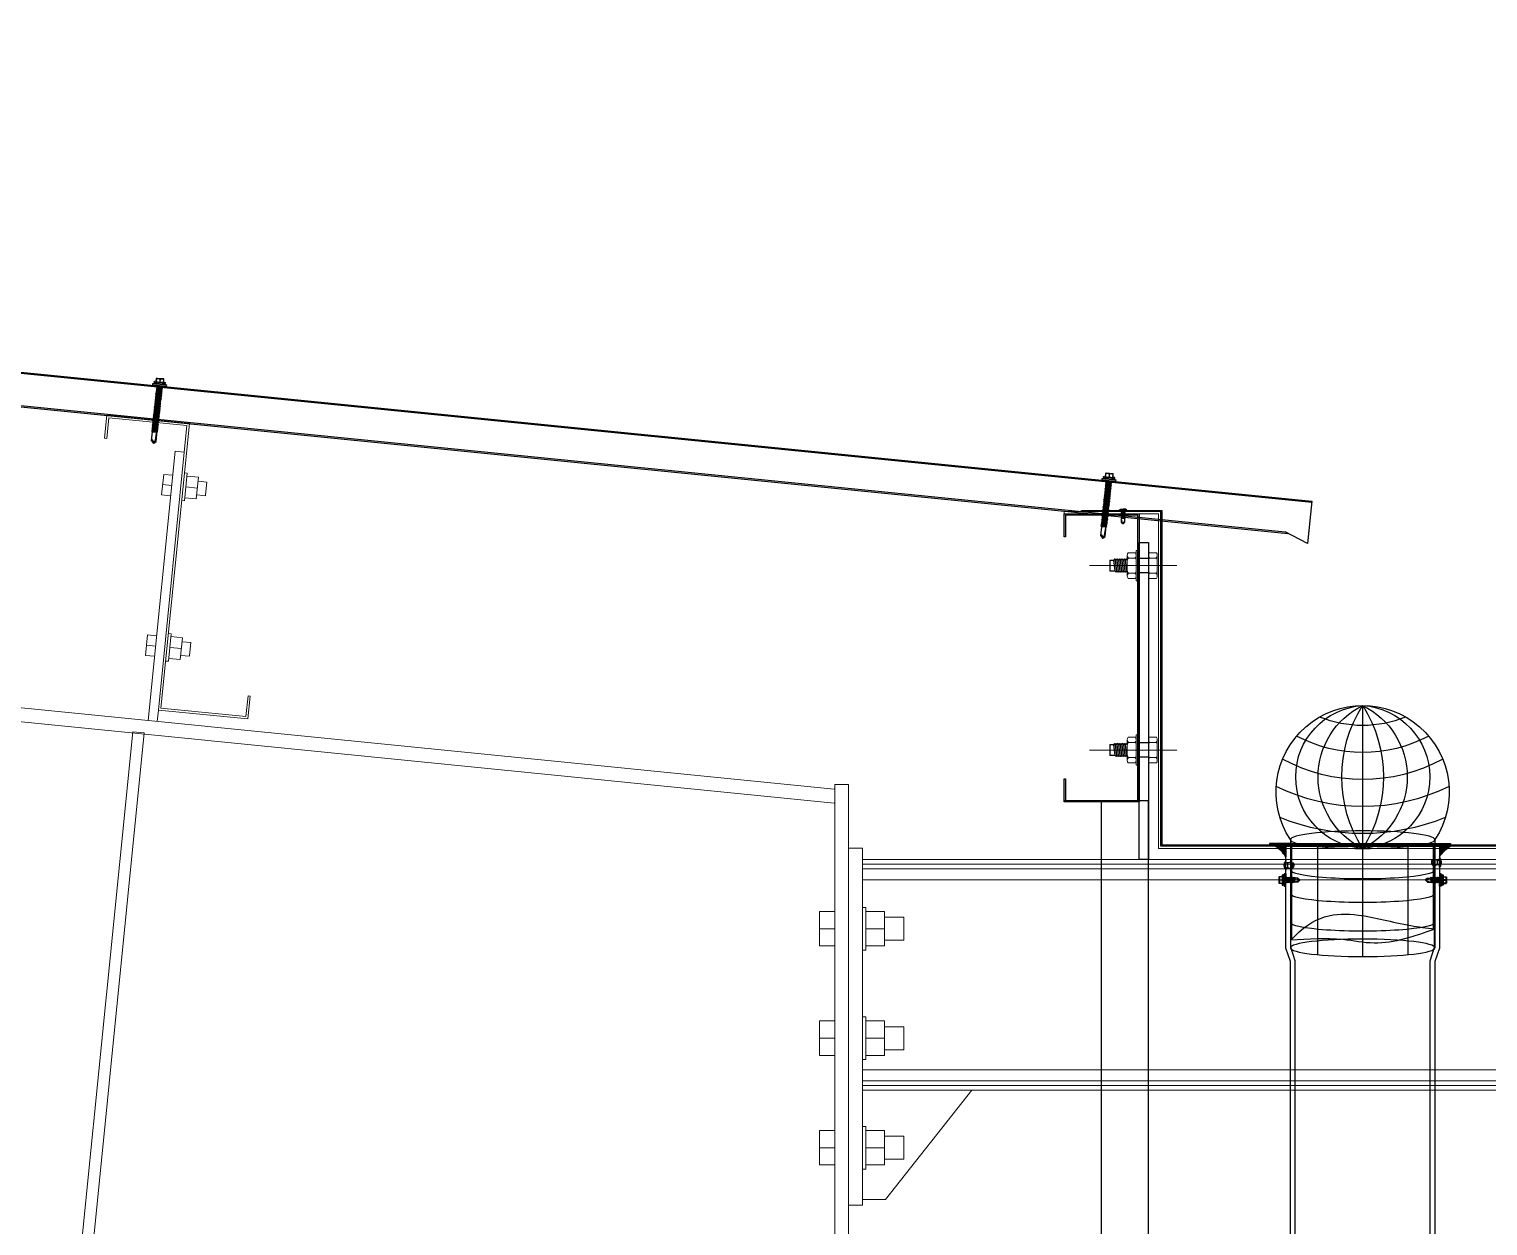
# Model space of a CAD drawing. Header units: inches. Extents: x 1359 to 46357, y -3807 to 191.
# Drawn here: x 23395.6 to 23412.47, y -808.14 to -794.29 of the extents above; entities that cross this region are included whole.
import ezdxf

# ---------------------------------------------------------------- set-up
doc = ezdxf.new("R2010")
doc.units = ezdxf.units.IN
doc.header["$MEASUREMENT"] = 0
doc.linetypes.add('CENTER2', pattern=[28.575, 19.05, -3.175, 3.175, -3.175])
doc.linetypes.add('DASHED2', pattern=[9.525, 6.35, -3.175])
for name, color, linetype in [('2', 2, 'Continuous'), ('2NET-VE', 8, 'Continuous'), ('7', 7, 'Continuous'), ('DOWNPOUT', 52, 'Continuous'), ('flashing', 6, 'Continuous'), ('GIANG', 1, 'Continuous'), ('ROOFING', 4, 'Continuous'), ('STRUCTURE', 1, 'Continuous')]:
    doc.layers.add(name, color=color, linetype=linetype)
for name, color, linetype, lineweight in [('8', 8, 'CENTER2', 13), ('Bolt', 1, 'Continuous', 0), ('Part', 1, 'Continuous', 0), ('S-STEEL-BEAM', 3, 'Continuous', 0)]:
    doc.layers.add(name, color=color, linetype=linetype, lineweight=lineweight)

# ---------------------------------------------------------------- blocks, each defined once
blk = doc.blocks.new('*A85')
at = {"layer": 'S-STEEL-BEAM', "color": 2, "linetype": 'Continuous', "lineweight": 0}
for p, q in [((422.936, 302.154), (423.003, 302.154)), ((423.003, 302.154), (423.003, 299.862)), ((422.936, 299.862), (422.936, 300.279)), ((423.003, 299.862), (422.936, 299.862))]:
    blk.add_line(p, q, dxfattribs=at)
blk = doc.blocks.new('*A86')
at = {"layer": 'S-STEEL-BEAM', "color": 2, "linetype": 'Continuous', "lineweight": 0}
for p, q in [((420.836, 297.362), (420.836, 299.945)), ((420.836, 299.945), (420.936, 299.945)), ((420.936, 297.362), (420.936, 299.945)), ((420.836, 297.362), (420.936, 297.362))]:
    blk.add_line(p, q, dxfattribs=at)
blk = doc.blocks.new('*A88')
at = {"layer": 'Bolt', "color": 7, "linetype": 'Continuous', "lineweight": 0}
for p, q in [((420.626, 299.487), (420.736, 299.487)), ((420.626, 299.487), (420.626, 299.237)), ((420.936, 299.516), (420.961, 299.516)), ((420.961, 299.516), (420.961, 299.207)), ((420.961, 299.487), (421.095, 299.487)), ((421.095, 299.487), (421.095, 299.237)), ((421.095, 299.445), (421.236, 299.445)), ((421.236, 299.445), (421.236, 299.278)), ((420.626, 299.362), (420.736, 299.362)), ((420.961, 299.362), (421.095, 299.362)), ((420.626, 299.237), (420.736, 299.237)), ((421.095, 299.237), (420.961, 299.237)), ((421.095, 299.278), (421.236, 299.278)), ((420.936, 299.207), (420.961, 299.207)), ((420.626, 298.695), (420.736, 298.695)), ((420.626, 298.695), (420.626, 298.445)), ((420.936, 298.724), (420.961, 298.724)), ((420.961, 298.724), (420.961, 298.416)), ((420.961, 298.695), (421.095, 298.695)), ((421.095, 298.695), (421.095, 298.445)), ((421.095, 298.653), (421.236, 298.653)), ((421.236, 298.653), (421.236, 298.487)), ((420.626, 298.57), (420.736, 298.57)), ((420.961, 298.57), (421.095, 298.57)), ((421.095, 298.487), (421.236, 298.487)), ((420.626, 298.445), (420.736, 298.445)), ((420.936, 298.416), (420.961, 298.416)), ((421.095, 298.445), (420.961, 298.445)), ((420.626, 297.903), (420.736, 297.903)), ((420.626, 297.903), (420.626, 297.653)), ((420.936, 297.932), (420.961, 297.932)), ((420.961, 297.932), (420.961, 297.624)), ((420.961, 297.903), (421.095, 297.903)), ((421.095, 297.903), (421.095, 297.653)), ((421.095, 297.862), (421.236, 297.862)), ((421.236, 297.862), (421.236, 297.695)), ((420.626, 297.778), (420.736, 297.778)), ((420.961, 297.778), (421.095, 297.778)), ((420.626, 297.653), (420.736, 297.653)), ((421.095, 297.653), (420.961, 297.653)), ((421.095, 297.695), (421.236, 297.695)), ((420.936, 297.624), (420.961, 297.624))]:
    blk.add_line(p, q, dxfattribs=at)
blk = doc.blocks.new('*A89')
at = {"layer": 'S-STEEL-BEAM', "color": 2, "linetype": 'Continuous', "lineweight": 0}
for p, q in [((421.728, 298.195), (421.103, 297.403)), ((421.103, 297.403), (420.936, 297.403))]:
    blk.add_line(p, q, dxfattribs=at)
blk = doc.blocks.new('*A138')
at = {"layer": 'S-STEEL-BEAM', "color": 2, "linetype": 'Continuous', "lineweight": 0}
for p, q in [((420.936, 299.862), (422.936, 299.862)), ((423.003, 299.862), (426.203, 299.862)), ((420.936, 299.828), (433.295, 299.828)), ((420.936, 299.795), (433.261, 299.795)), ((420.936, 299.716), (433.182, 299.716)), ((420.936, 298.341), (431.807, 298.341)), ((420.936, 298.262), (431.728, 298.262)), ((420.936, 298.228), (431.695, 298.228)), ((420.936, 298.195), (431.661, 298.195))]:
    blk.add_line(p, q, dxfattribs=at)
blk = doc.blocks.new('*A156')
at = {"layer": 'S-STEEL-BEAM', "color": 2, "linetype": 'Continuous', "lineweight": 0}
for p, q in [((415.461, 302.942), (415.478, 303.108)), ((415.492, 303.09), (415.477, 302.94)), ((415.478, 303.108), (416.075, 303.048)), ((416.057, 303.034), (415.492, 303.09)), ((415.852, 300.976), (416.057, 303.034)), ((416.075, 303.048), (415.869, 300.991)), ((415.477, 302.94), (415.461, 302.942)), ((416.484, 300.929), (416.499, 301.079)), ((416.498, 300.912), (416.515, 301.078)), ((416.499, 301.079), (416.515, 301.078)), ((415.852, 300.976), (416.498, 300.912)), ((415.869, 300.991), (416.484, 300.929))]:
    blk.add_line(p, q, dxfattribs=at)
blk = doc.blocks.new('*A178')
at = {"layer": 'Bolt', "color": 7, "linetype": 'Continuous', "lineweight": 0}
for p, q in [((415.874, 302.532), (415.889, 302.681)), ((415.881, 302.607), (415.947, 302.6)), ((415.889, 302.681), (415.955, 302.675)), ((416.039, 302.691), (416.06, 302.689)), ((416.06, 302.689), (416.04, 302.49)), ((416.141, 302.66), (416.058, 302.668)), ((416.125, 302.503), (416.141, 302.66)), ((416.138, 302.631), (416.201, 302.625)), ((416.192, 302.532), (416.201, 302.625)), ((415.94, 302.525), (415.874, 302.532)), ((416.019, 302.492), (416.04, 302.49)), ((416.042, 302.511), (416.125, 302.503)), ((416.05, 302.59), (416.133, 302.581)), ((416.128, 302.532), (416.191, 302.525)), ((416.191, 302.525), (416.192, 302.532)), ((415.758, 301.371), (415.773, 301.52)), ((415.765, 301.446), (415.831, 301.439)), ((415.773, 301.52), (415.838, 301.514)), ((415.923, 301.53), (415.944, 301.528)), ((415.944, 301.528), (415.924, 301.329)), ((416.025, 301.499), (415.942, 301.508)), ((416.009, 301.342), (416.025, 301.499)), ((416.022, 301.47), (416.085, 301.464)), ((416.075, 301.371), (416.085, 301.464)), ((415.824, 301.365), (415.758, 301.371)), ((415.903, 301.331), (415.924, 301.329)), ((415.926, 301.35), (416.009, 301.342)), ((415.934, 301.429), (416.017, 301.421)), ((416.012, 301.371), (416.075, 301.365)), ((416.075, 301.365), (416.075, 301.371))]:
    blk.add_line(p, q, dxfattribs=at)
blk = doc.blocks.new('*A179')
at = {"layer": 'S-STEEL-BEAM', "color": 2, "linetype": 'Continuous', "lineweight": 0}
for p, q in [((415.972, 302.849), (415.777, 300.9)), ((416.038, 302.842), (415.972, 302.849)), ((415.843, 300.894), (415.852, 300.976))]:
    blk.add_line(p, q, dxfattribs=at)
blk = doc.blocks.new('*A181')
at = {"layer": 'S-STEEL-BEAM', "color": 2, "linetype": 'Continuous', "lineweight": 0}
for p, q in [((415.663, 300.786), (415.02, 294.361)), ((415.745, 300.778), (415.103, 294.353)), ((415.663, 300.786), (415.745, 300.778)), ((415.02, 294.361), (415.103, 294.353))]:
    blk.add_line(p, q, dxfattribs=at)
blk = doc.blocks.new('*U8')
at = {"layer": '2NET-VE', "ltscale": 0.5}
for p, q in [((0, 8.3), (12.1, 8.3)), ((25.6, 7.4), (25.5, 7.4)), ((0, -8.3), (12.1, -8.3)), ((25.6, -7.4), (25.6, -7.4))]:
    blk.add_line(p, q, dxfattribs=at)
at = {"layer": '7', "linetype": 'Continuous'}
for p, q in [((24.6, 6.4), (25.8, 7.7)), ((25, -6.4), (26.5, 6.4)), ((25.8, 7.7), (26.5, 6.4)), ((26.5, 6.4), (27.7, 7.7)), ((26.9, -6.4), (28.4, 6.4)), ((27.7, 7.7), (28.4, 6.4)), ((28.4, 6.4), (29.7, 7.7)), ((28.9, -6.4), (30.4, 6.4)), ((29.7, 7.7), (30.4, 6.4)), ((30.4, 6.4), (31.6, 7.7)), ((30.8, -6.4), (32.3, 6.4)), ((31.6, 7.7), (32.3, 6.4)), ((32.3, 6.4), (33.5, 7.7)), ((32.7, -6.4), (34.2, 6.4)), ((32.7, -6.4), (34.2, 6.4)), ((33.5, 7.7), (34.2, 6.4)), ((34.2, 6.4), (35.5, 7.7)), ((34.7, -6.4), (36.2, 6.4)), ((35.5, 7.7), (36.2, 6.4)), ((36.2, 6.4), (37.4, 7.7)), ((36.6, -6.4), (38.1, 6.4)), ((36.6, -6.4), (38.1, 6.4)), ((36.6, -6.4), (38.1, 6.4)), ((37.4, 7.7), (38.1, 6.4)), ((38.1, 6.4), (39.3, 7.7)), ((38.5, -6.4), (40, 6.4)), ((39.3, 7.7), (40, 6.4)), ((44.5, 6.4), (40, 6.4)), ((44.5, 6.4), (44.5, -6.4)), ((24.8, -6.4), (24.3, -6.4)), ((25, -6.4), (24.6, -6.4)), ((25, -6.4), (25.7, -7.7)), ((25.7, -7.7), (26.9, -6.4)), ((26.9, -6.4), (27.7, -7.7)), ((27.7, -7.7), (28.9, -6.4)), ((28.9, -6.4), (29.6, -7.7)), ((29.6, -7.7), (30.8, -6.4)), ((30.8, -6.4), (31.5, -7.7)), ((31.5, -7.7), (32.7, -6.4)), ((32.7, -6.4), (33.5, -7.7)), ((33.5, -7.7), (34.7, -6.4)), ((34.7, -6.4), (35.4, -7.7)), ((35.4, -7.7), (36.6, -6.4)), ((36.6, -6.4), (37.3, -7.7)), ((37.3, -7.7), (38.5, -6.4)), ((38.5, -6.4), (44.5, -6.4))]:
    blk.add_line(p, q, dxfattribs=at)
at = {"layer": '8', "linetype": 'Continuous'}
for p, q in [((12.1, -17.6), (12.1, 17.6)), ((12.1, 17.6), (14.1, 17.6)), ((14.1, -17.6), (14.1, 17.6)), ((-10.2, 8.8), (-10.2, 11.9)), ((-10.2, -11.9), (-10.2, 11.9)), ((-0.9, 14.9), (-9.3, 14.9)), ((-1.4, 8.8), (-8.9, 8.8)), ((0, 8.8), (0, 11.9)), ((0, -11.9), (0, 11.9)), ((14.1, 8.8), (14.1, 11.9)), ((14.1, -11.9), (14.1, 11.9)), ((15, 14.9), (23.4, 14.9)), ((15.5, 8.8), (22.9, 8.8)), ((24.3, 8.8), (24.3, 11.9)), ((24.3, -11.9), (24.3, 11.9)), ((-10.2, -8.8), (-10.2, -11.9)), ((-9.3, -14.9), (-0.9, -14.9)), ((-1.4, -8.8), (-8.9, -8.8)), ((0, -8.8), (0, -11.9)), ((14.1, -8.8), (14.1, -11.9)), ((23.4, -14.9), (15, -14.9)), ((15.5, -8.8), (22.9, -8.8)), ((24.3, -8.8), (24.3, -11.9)), ((12.1, -17.6), (14.1, -17.6))]:
    blk.add_line(p, q, dxfattribs=at)
at = {"layer": '8', "ltscale": 10}
blk.add_line((-32.8, 0), (68.2, 0), dxfattribs=at)
at = {"layer": '8', "linetype": 'Continuous'}
for centre, radius, start, end in [((-4.7, 11.9), 5.58, 146.602, 180), ((-6.1, 11.9), 4.1, 180, 228.5476), ((-6.1, 5.7), 4.1, 131.4524, 180), ((-4.1, 11.9), 4.1, 311.4524, 0), ((-4.1, 5.7), 4.1, 0, 48.5476), ((-5.6, 11.9), 5.58, 0, 33.398), ((19.7, 11.9), 5.58, 146.602, 180), ((18.2, 11.9), 4.1, 180, 228.5476), ((18.2, 5.7), 4.1, 131.4524, 180), ((20.2, 11.9), 4.1, 311.4524, 0), ((20.2, 5.7), 4.1, 0, 48.5476), ((18.8, 11.9), 5.58, 0, 33.398), ((-6.1, -5.7), 4.1, 180, 228.5476), ((-6.1, -11.9), 4.1, 131.4524, 180), ((-4.7, -11.9), 5.58, 180, 213.398), ((-4.1, -5.7), 4.1, 311.4524, 0), ((-4.1, -11.9), 4.1, 0, 48.5476), ((-5.6, -11.9), 5.58, 326.602, 0), ((18.2, -5.7), 4.1, 180, 228.5476), ((18.2, -11.9), 4.1, 131.4524, 180), ((19.7, -11.9), 5.58, 180, 213.398), ((20.2, -5.7), 4.1, 311.4524, 0), ((20.2, -11.9), 4.1, 0, 48.5476), ((18.8, -11.9), 5.58, 326.602, 0)]:
    blk.add_arc(centre, radius, start, end, dxfattribs=at)
blk = doc.blocks.new('*U7')
at = {"layer": '2NET-VE', "ltscale": 0.5}
for p, q in [((0, 8.3), (12.1, 8.3)), ((25.6, 7.4), (25.5, 7.4)), ((0, -8.3), (12.1, -8.3)), ((25.6, -7.4), (25.6, -7.4))]:
    blk.add_line(p, q, dxfattribs=at)
at = {"layer": '7', "linetype": 'Continuous'}
for p, q in [((24.6, 6.4), (25.8, 7.7)), ((25, -6.4), (26.5, 6.4)), ((25.8, 7.7), (26.5, 6.4)), ((26.5, 6.4), (27.7, 7.7)), ((26.9, -6.4), (28.4, 6.4)), ((27.7, 7.7), (28.4, 6.4)), ((28.4, 6.4), (29.7, 7.7)), ((28.9, -6.4), (30.4, 6.4)), ((29.7, 7.7), (30.4, 6.4)), ((30.4, 6.4), (31.6, 7.7)), ((30.8, -6.4), (32.3, 6.4)), ((31.6, 7.7), (32.3, 6.4)), ((32.3, 6.4), (33.5, 7.7)), ((32.7, -6.4), (34.2, 6.4)), ((32.7, -6.4), (34.2, 6.4)), ((33.5, 7.7), (34.2, 6.4)), ((34.2, 6.4), (35.5, 7.7)), ((34.7, -6.4), (36.2, 6.4)), ((35.5, 7.7), (36.2, 6.4)), ((36.2, 6.4), (37.4, 7.7)), ((36.6, -6.4), (38.1, 6.4)), ((36.6, -6.4), (38.1, 6.4)), ((36.6, -6.4), (38.1, 6.4)), ((37.4, 7.7), (38.1, 6.4)), ((38.1, 6.4), (39.3, 7.7)), ((38.5, -6.4), (40, 6.4)), ((39.3, 7.7), (40, 6.4)), ((44.5, 6.4), (40, 6.4)), ((44.5, 6.4), (44.5, -6.4)), ((24.8, -6.4), (24.3, -6.4)), ((25, -6.4), (24.6, -6.4)), ((25, -6.4), (25.7, -7.7)), ((25.7, -7.7), (26.9, -6.4)), ((26.9, -6.4), (27.7, -7.7)), ((27.7, -7.7), (28.9, -6.4)), ((28.9, -6.4), (29.6, -7.7)), ((29.6, -7.7), (30.8, -6.4)), ((30.8, -6.4), (31.5, -7.7)), ((31.5, -7.7), (32.7, -6.4)), ((32.7, -6.4), (33.5, -7.7)), ((33.5, -7.7), (34.7, -6.4)), ((34.7, -6.4), (35.4, -7.7)), ((35.4, -7.7), (36.6, -6.4)), ((36.6, -6.4), (37.3, -7.7)), ((37.3, -7.7), (38.5, -6.4)), ((38.5, -6.4), (44.5, -6.4))]:
    blk.add_line(p, q, dxfattribs=at)
at = {"layer": '8', "linetype": 'Continuous'}
for p, q in [((12.1, -17.6), (12.1, 17.6)), ((12.1, 17.6), (14.1, 17.6)), ((14.1, -17.6), (14.1, 17.6)), ((-10.2, 8.8), (-10.2, 11.9)), ((-10.2, -11.9), (-10.2, 11.9)), ((-0.9, 14.9), (-9.3, 14.9)), ((-1.4, 8.8), (-8.9, 8.8)), ((0, 8.8), (0, 11.9)), ((0, -11.9), (0, 11.9)), ((14.1, 8.8), (14.1, 11.9)), ((14.1, -11.9), (14.1, 11.9)), ((15, 14.9), (23.4, 14.9)), ((15.5, 8.8), (22.9, 8.8)), ((24.3, 8.8), (24.3, 11.9)), ((24.3, -11.9), (24.3, 11.9)), ((-10.2, -8.8), (-10.2, -11.9)), ((-9.3, -14.9), (-0.9, -14.9)), ((-1.4, -8.8), (-8.9, -8.8)), ((0, -8.8), (0, -11.9)), ((14.1, -8.8), (14.1, -11.9)), ((23.4, -14.9), (15, -14.9)), ((15.5, -8.8), (22.9, -8.8)), ((24.3, -8.8), (24.3, -11.9)), ((12.1, -17.6), (14.1, -17.6))]:
    blk.add_line(p, q, dxfattribs=at)
at = {"layer": '8', "ltscale": 10}
blk.add_line((-32.8, 0), (68.2, 0), dxfattribs=at)
at = {"layer": '8', "linetype": 'Continuous'}
for centre, radius, start, end in [((-4.7, 11.9), 5.58, 146.602, 180), ((-6.1, 11.9), 4.1, 180, 228.5476), ((-6.1, 5.7), 4.1, 131.4524, 180), ((-4.1, 11.9), 4.1, 311.4524, 0), ((-4.1, 5.7), 4.1, 0, 48.5476), ((-5.6, 11.9), 5.58, 0, 33.398), ((19.7, 11.9), 5.58, 146.602, 180), ((18.2, 11.9), 4.1, 180, 228.5476), ((18.2, 5.7), 4.1, 131.4524, 180), ((20.2, 11.9), 4.1, 311.4524, 0), ((20.2, 5.7), 4.1, 0, 48.5476), ((18.8, 11.9), 5.58, 0, 33.398), ((-6.1, -5.7), 4.1, 180, 228.5476), ((-6.1, -11.9), 4.1, 131.4524, 180), ((-4.7, -11.9), 5.58, 180, 213.398), ((-4.1, -5.7), 4.1, 311.4524, 0), ((-4.1, -11.9), 4.1, 0, 48.5476), ((-5.6, -11.9), 5.58, 326.602, 0), ((18.2, -5.7), 4.1, 180, 228.5476), ((18.2, -11.9), 4.1, 131.4524, 180), ((19.7, -11.9), 5.58, 180, 213.398), ((20.2, -5.7), 4.1, 311.4524, 0), ((20.2, -11.9), 4.1, 0, 48.5476), ((18.8, -11.9), 5.58, 326.602, 0)]:
    blk.add_arc(centre, radius, start, end, dxfattribs=at)
blk = doc.blocks.new('650')
at = {"color": 240, "true_color": 0xf70828}
blk.add_lwpolyline([(18973.28, -816.117), (18972.74, -816.117), (18972.74, -803.22), (18973.28, -803.22)], close=True, dxfattribs=at)
blk = doc.blocks.new('PHEU THU NUOC')
at = {"color": 8}
blk.add_line((312268.65, -34593.71), (312298.08, -34593.71), dxfattribs=at)
for points in [[(312268.65, -34613.62), (312268.65, -34593.71), (312264, -34593.71), (312264, -34593.95), (312268.41, -34593.95), (312268.41, -34613.9)], [(312298.08, -34611.73), (312298.08, -34593.71), (312301.66, -34593.71), (312301.66, -34593.95), (312298.32, -34593.95), (312298.32, -34611.77)]]:
    blk.add_lwpolyline(points, dxfattribs=at)
blk.add_open_spline([(312268.41, -34613.9), (312273.09, -34608.52), (312281.23, -34607.66), (312290.79, -34610.54), (312296.65, -34611.33), (312298.32, -34611.55)], degree=3, knots=[0, 0, 0, 0, 20.015853, 34.788778, 40.675458, 40.675458, 40.675458, 40.675458], dxfattribs=at)
blk.add_spline([(312298.32, -34611.55), (312285.73, -34614.49), (312279.24, -34613.76), (312268.41, -34613.9)], degree=3, dxfattribs=at)
blk = doc.blocks.new('Short_Self_drilling')
at = {"layer": 'STRUCTURE', "color": 1, "linetype": 'Continuous'}
for p, q in [((6.4, 1.7), (-6.4, 1.7)), ((5.1, 3.8), (-5.1, 3.8)), ((-2.6, 2.9), (-5.1, 2.9)), ((-3.4, 3.8), (-3.4, 6.8)), ((3, 7.2), (-3, 7.2)), ((2.6, 2.9), (-2.6, 2.9)), ((-2.1, 2.8), (-2.1, 2.9)), ((6.3, 0), (0, 0)), ((2.2, 2.8), (2.2, 2.9)), ((2.2, -0.5), (2.2, 0)), ((5.1, 2.9), (2.6, 2.9)), ((3.4, 3.8), (3.4, 6.8)), ((3, -1.2), (-2.7, -0.2)), ((3, -2.7), (-2.7, -1.8)), ((3, -4.2), (-2.7, -3.3)), ((3, -5.8), (-2.7, -4.8)), ((3, -7.3), (-2.7, -6.3)), ((-1.9, -8), (-2.7, -7.9)), ((-2.1, -1.4), (-2.1, -0.9)), ((-2.1, -2.9), (-2.1, -2.4)), ((-2.1, -4.4), (-2.1, -3.9)), ((-2.1, -6), (-2.1, -5.4)), ((-2.1, -7.5), (-2.1, -7)), ((-2.1, -12.3), (-2.1, -8.5)), ((3, -8.8), (-1.1, -8.1)), ((2.1, -12.3), (2.1, -9.1)), ((2.2, -2), (2.2, -1.5)), ((2.2, -3.6), (2.2, -3)), ((2.2, -5.1), (2.2, -4.6)), ((2.2, -6.6), (2.2, -6.1)), ((2.2, -8.1), (2.2, -7.6))]:
    blk.add_line(p, q, dxfattribs=at)
blk.add_lwpolyline([(6.4, 1.3), (6.4, 1.7), (2.1, 2.8), (-2.1, 2.8), (-6.4, 1.7), (-6.4, 1.3)], close=True, dxfattribs=at)
for points in [[(-6.4, 1.3, -0.088869), (-6.3, 0), (0, 0)], [(-0.1, 3.8), (-0.3, 6.2, 0.338878), (-3.1, 6.2), (-3.3, 3.8)], [(3.3, 3.8), (3.1, 6.2, 0.338878), (0.3, 6.2), (0.1, 3.8)], [(2.1, -12.3), (0.2, -14.2, -0.333596), (-0.2, -14.2), (-2.1, -12.3)], [(-0.1, -14), (-1, -12.2, -0.148657), (-1.4, -11.2), (-2, -7.7, -0.815006), (-1.2, -7.8, 0.150833), (-0.8, -8.7)], [(2.1, -12.3), (1.7, -11.7, 0.52242), (0.9, -11.7), (-0.2, -14.2)]]:
    blk.add_lwpolyline(points, format="xyb", dxfattribs=at)
for points in [[(3, -1.2), (2.2, -1.5), (-2.1, -0.8), (-2.7, -0.2), (-2.4, 0)], [(3, -2.7), (2.2, -3), (-2.1, -2.4), (-2.7, -1.8), (-2.1, -1.4), (2.2, -2), (3, -2.7)], [(3, -4.2), (2.2, -4.6), (-2.1, -3.9), (-2.7, -3.3), (-2.1, -2.9), (2.2, -3.6), (3, -4.2)], [(3, -5.8), (2.2, -6.1), (-2.1, -5.4), (-2.7, -4.8), (-2.1, -4.4), (2.2, -5.1), (3, -5.8)], [(3, -7.3), (2.2, -7.6), (-2.1, -7), (-2.7, -6.3), (-2.1, -6), (2.2, -6.6), (3, -7.3)], [(-1.8, -8.5), (-2.1, -8.5), (-2.7, -7.9), (-2.1, -7.5), (-1.8, -7.5)], [(-1.3, -7.6), (2.2, -8.1), (3, -8.8)], [(-1.2, 0), (2.2, -0.5), (3, -1.2)], [(3, -8.8), (2.2, -9.1), (-0.8, -8.7)]]:
    blk.add_lwpolyline(points, dxfattribs=at)
for centre, radius, start, end in [((-5, 3.3), 0.455, 109.7949, 250.2674), ((-3, 6.8), 0.429, 90.0311, 180.0311), ((3, 6.8), 0.429, 0.0311, 90.0311), ((5.1, 3.3), 0.435, 279.7276, 80.3347), ((10, 0.2), 3.74, 162.2963, 182.6103)]:
    blk.add_arc(centre, radius, start, end, dxfattribs=at)
blk = doc.blocks.new('RIVET')
at = {"color": 8}
for p, q in [((-6.3, 1.7), (-6.7, 0)), ((-6.7, 0), (-6.3, -1.7)), ((-6.3, -1.7), (-6.3, 1.7)), ((-5.7, -2.1), (-5.7, 2.1)), ((-1.5, -2), (-1.5, 2)), ((-1.5, 2), (-0.1, 2)), ((0, 2.1), (0, 3.9)), ((0, -2.1), (0, 2.1)), ((0.1, 4), (0.1, 4)), ((0.2, 3.9), (1.1, 2.2)), ((0.2, -3.9), (0.2, 3.9)), ((1.2, 1.8), (1.2, -1.8)), ((1.5, 1.1), (1.2, 1.1)), ((1.5, -1.1), (1.5, 1.1)), ((-0.1, -2), (-1.5, -2)), ((0, -3.9), (0, -2.1)), ((0.1, -4), (0.1, -4)), ((1.1, -2.2), (0.2, -3.9)), ((1.5, -1.1), (1.2, -1.1))]:
    blk.add_line(p, q, dxfattribs=at)
for centre, radius, start, end in [((-5.5, 1.1), 1.01, 101.5667, 142.2309), ((-4, -0.2), 2.84, 64.6352, 125.2369), ((-1.5, 4.7), 2.74, 240.4783, 268.3625), ((-0.1, 2.1), 0.1, 270, 0), ((0.1, 3.9), 0.1, 90, 180), ((0.1, 3.9), 0.1, 26.5651, 90), ((0.2, 1.8), 1, 0, 26.5651), ((8.6, 1), 7.12, 179.0778, 187.9518), ((9.2, -1), 7.76, 172.415, 180.5555), ((-5.5, -1.1), 1.01, 217.7691, 258.4333), ((-4, 0.2), 2.84, 234.7631, 295.3648), ((-1.5, -4.7), 2.74, 91.6375, 119.5217), ((-0.1, -2.1), 0.1, 0, 90), ((0.1, -3.9), 0.1, 180, 270), ((0.1, -3.9), 0.1, 270, 333.4349), ((0.2, -1.8), 1, 333.4349, 0)]:
    blk.add_arc(centre, radius, start, end, dxfattribs=at)
blk = doc.blocks.new('A$C074D4DC8')
at = {"color": 9}
for p, q in [((80, 232.2), (80, 100)), ((13.2, 108.1), (13.2, 8.1)), ((146.8, 108.1), (146.8, 8.1)), ((38.4, 101.8), (38.4, 1.8)), ((80, 100), (80, 0)), ((121.6, 101.8), (121.6, 1.8))]:
    blk.add_line(p, q, dxfattribs=at)
for centre, radius, start, end in [((80, 152.2), 80, 326.5995, 213.4005), ((84.2, 166.1), 66.2, 93.6886, 266.3114), ((112.4, 166.1), 73.6, 116.1115, 243.8885), ((183.7, 166.1), 123, 147.491, 212.509), ((-23.7, 166.1), 123, 327.491, 32.509), ((47.6, 166.1), 73.6, 296.1115, 63.8885), ((75.7, 166.1), 66.2, 273.6886, 86.3114), ((80, 318.7), 105, 247.6912, 292.3088), ((80, 318.7), 130, 241.9999, 298.0001), ((80, 318.7), 155, 241.4707, 298.5293), ((80, 318.7), 180, 243.6718, 296.3282), ((80, 318.7), 205, 248.1186, 291.8814)]:
    blk.add_arc(centre, radius, start, end, dxfattribs=at)
for centre in [(80, 108.1), (80, 8.1)]:
    blk.add_ellipse(centre, major_axis=(-66.8, 0), ratio=0.12167, dxfattribs=at)
for centre in [(80, 79.9), (80, 58.1), (80, 31.6)]:
    blk.add_ellipse(centre, major_axis=(-66.8, 0), ratio=0.12167, start_param=0, end_param=3.141593, dxfattribs=at)
blk = doc.blocks.new('A$C26A6701F')
at = {"layer": 'STRUCTURE', "color": 1, "linetype": 'Continuous'}
for p, q in [((0, 17.21), (1.33, 17.54)), ((0, 17.08), (0, 17.21)), ((0, 17.21), (4, 17.21)), ((4, 17.08), (0, 17.08)), ((0.4, 17.84), (3.6, 17.84)), ((0.4, 17.57), (1.2, 17.57)), ((0.93, 17.84), (0.93, 18.77)), ((0.97, 17.84), (1.03, 18.61)), ((1.07, 18.91), (2.93, 18.91)), ((1.2, 17.57), (2.8, 17.57)), ((1.33, 17.54), (1.33, 17.57)), ((1.33, 17.54), (2.67, 17.54)), ((1.91, 18.61), (1.97, 17.84)), ((2.04, 17.84), (2.1, 18.61)), ((2.67, 17.54), (2.67, 17.57)), ((2.67, 17.54), (4, 17.21)), ((2.8, 17.57), (3.6, 17.57)), ((2.97, 18.61), (3.04, 17.84)), ((3.07, 17.84), (3.07, 18.77)), ((4, 17.21), (4, 17.08)), ((3.94, 16.71), (0.06, 16.71)), ((1.11, 12.88), (2.89, 13.15)), ((1.38, 13.08), (1.11, 12.88)), ((1.11, 12.88), (1.37, 12.77)), ((1.11, 12.4), (2.88, 12.68)), ((1.12, 14.3), (2.9, 14.57)), ((1.39, 14.5), (1.12, 14.3)), ((1.12, 14.3), (1.38, 14.19)), ((1.12, 13.82), (2.9, 14.1)), ((1.39, 14.03), (1.12, 13.82)), ((1.12, 13.82), (1.38, 13.72)), ((1.12, 13.35), (2.89, 13.63)), ((1.38, 13.56), (1.12, 13.35)), ((1.12, 13.35), (1.38, 13.24)), ((1.13, 15.25), (2.9, 15.52)), ((1.39, 15.45), (1.13, 15.25)), ((1.13, 15.25), (1.39, 15.14)), ((1.13, 14.77), (2.9, 15.05)), ((1.39, 14.98), (1.13, 14.77)), ((1.13, 14.77), (1.39, 14.66)), ((1.19, 16.71), (1.14, 16.67)), ((1.14, 16.67), (1.4, 16.71)), ((1.14, 16.67), (1.4, 16.56)), ((1.14, 16.2), (2.91, 16.47)), ((1.4, 16.4), (1.14, 16.2)), ((1.14, 16.2), (1.39, 16.09)), ((1.14, 15.72), (2.91, 16)), ((1.4, 15.93), (1.14, 15.72)), ((1.14, 15.72), (1.39, 15.61)), ((1.37, 12.77), (2.71, 12.96)), ((2.68, 12.79), (1.37, 12.61)), ((1.37, 12.61), (1.37, 12.77)), ((1.38, 14.19), (2.72, 14.38)), ((1.38, 14.03), (1.38, 14.19)), ((1.38, 13.72), (2.72, 13.91)), ((2.69, 13.74), (1.38, 13.56)), ((1.38, 13.56), (1.38, 13.72)), ((1.38, 13.24), (2.72, 13.44)), ((2.69, 13.27), (1.38, 13.08)), ((1.38, 13.24), (1.38, 13.08)), ((1.39, 16.09), (2.73, 16.28)), ((1.39, 15.93), (1.39, 16.09)), ((1.39, 15.61), (2.73, 15.81)), ((2.7, 15.64), (1.39, 15.45)), ((1.39, 15.45), (1.39, 15.61)), ((1.39, 15.14), (2.73, 15.33)), ((2.7, 15.16), (1.39, 14.98)), ((1.39, 14.98), (1.39, 15.14)), ((1.39, 14.66), (2.73, 14.86)), ((2.7, 14.69), (1.39, 14.5)), ((1.39, 14.5), (1.39, 14.67)), ((2.7, 14.21), (1.39, 14.03)), ((1.4, 16.56), (2.42, 16.71)), ((2.71, 16.59), (1.4, 16.4)), ((1.4, 16.4), (1.4, 16.56)), ((2.71, 16.11), (1.4, 15.93)), ((2.68, 12.79), (2.68, 12.96)), ((2.68, 12.79), (2.88, 12.68)), ((2.69, 13.74), (2.69, 13.91)), ((2.69, 13.74), (2.89, 13.63)), ((2.69, 13.43), (2.69, 13.27)), ((2.69, 13.27), (2.89, 13.15)), ((2.7, 15.64), (2.7, 15.8)), ((2.7, 15.64), (2.9, 15.52)), ((2.7, 15.16), (2.7, 15.33)), ((2.7, 15.16), (2.9, 15.05)), ((2.7, 14.69), (2.7, 14.85)), ((2.7, 14.69), (2.9, 14.57)), ((2.7, 14.21), (2.7, 14.38)), ((2.7, 14.21), (2.9, 14.1)), ((2.71, 16.59), (2.71, 16.71)), ((2.71, 16.59), (2.91, 16.47)), ((2.71, 16.11), (2.71, 16.28)), ((2.71, 16.11), (2.91, 16)), ((2.71, 12.96), (2.89, 13.15)), ((2.71, 12.49), (2.88, 12.68)), ((2.72, 14.38), (2.9, 14.57)), ((2.72, 13.91), (2.9, 14.1)), ((2.72, 13.44), (2.89, 13.63)), ((2.73, 16.28), (2.91, 16.47)), ((2.73, 15.81), (2.91, 16)), ((2.73, 15.33), (2.9, 15.52)), ((2.73, 14.86), (2.9, 15.05)), ((1.07, 8.6), (2.84, 8.88)), ((1.33, 8.81), (1.07, 8.6)), ((1.07, 8.6), (1.33, 8.5)), ((1.08, 9.55), (2.86, 9.83)), ((1.34, 9.76), (1.08, 9.55)), ((1.08, 9.55), (1.34, 9.45)), ((1.08, 9.08), (2.85, 9.36)), ((1.34, 9.29), (1.08, 9.08)), ((1.08, 9.08), (1.34, 8.97)), ((1.09, 10.98), (2.86, 11.25)), ((1.35, 11.18), (1.09, 10.98)), ((1.09, 10.98), (1.35, 10.87)), ((1.09, 10.5), (2.86, 10.78)), ((1.35, 10.71), (1.09, 10.5)), ((1.09, 10.5), (1.35, 10.39)), ((1.09, 10.03), (2.86, 10.3)), ((1.35, 10.23), (1.09, 10.03)), ((1.09, 10.03), (1.34, 9.92)), ((1.1, 11.93), (2.88, 12.2)), ((1.36, 12.13), (1.1, 11.93)), ((1.1, 11.93), (1.36, 11.82)), ((1.1, 11.45), (2.87, 11.73)), ((1.36, 11.66), (1.1, 11.45)), ((1.1, 11.45), (1.36, 11.34)), ((1.37, 12.61), (1.11, 12.4)), ((1.11, 12.4), (1.37, 12.29)), ((2.64, 9), (1.33, 8.81)), ((1.33, 8.81), (1.34, 8.97)), ((1.33, 8.5), (2.67, 8.69)), ((2.64, 8.52), (1.33, 8.34)), ((1.33, 8.34), (1.33, 8.5)), ((1.34, 9.92), (2.68, 10.11)), ((2.65, 9.95), (1.34, 9.76)), ((1.34, 9.92), (1.34, 9.76)), ((1.34, 9.45), (2.68, 9.64)), ((2.65, 9.47), (1.34, 9.29)), ((1.34, 9.29), (1.34, 9.45)), ((1.34, 8.97), (2.67, 9.17)), ((2.66, 11.37), (1.35, 11.18)), ((1.35, 11.18), (1.36, 11.34)), ((1.35, 10.87), (2.69, 11.06)), ((2.66, 10.89), (1.35, 10.71)), ((1.35, 10.71), (1.35, 10.87)), ((1.35, 10.39), (2.69, 10.59)), ((2.66, 10.42), (1.35, 10.23)), ((1.35, 10.23), (1.35, 10.39)), ((2.68, 12.32), (1.36, 12.13)), ((1.36, 11.82), (2.7, 12.01)), ((2.67, 11.84), (1.36, 11.66)), ((1.36, 11.66), (1.36, 11.82)), ((1.36, 11.34), (2.7, 11.54)), ((1.37, 12.29), (2.71, 12.49)), ((1.37, 12.13), (1.37, 12.29)), ((2.64, 9), (2.64, 9.16)), ((2.64, 9), (2.84, 8.88)), ((2.64, 8.52), (2.64, 8.69)), ((2.64, 8.52), (2.84, 8.41)), ((2.65, 10.1), (2.65, 9.95)), ((2.65, 9.95), (2.86, 9.83)), ((2.65, 9.47), (2.65, 9.64)), ((2.65, 9.47), (2.85, 9.36)), ((2.66, 11.37), (2.67, 11.53)), ((2.66, 11.37), (2.86, 11.25)), ((2.66, 10.89), (2.67, 11.06)), ((2.66, 10.89), (2.86, 10.78)), ((2.66, 10.42), (2.66, 10.58)), ((2.66, 10.42), (2.86, 10.3)), ((2.67, 11.84), (2.67, 12.01)), ((2.67, 11.84), (2.87, 11.73)), ((2.67, 9.17), (2.85, 9.36)), ((2.67, 8.69), (2.84, 8.88)), ((2.68, 12.32), (2.68, 12.48)), ((2.68, 12.32), (2.88, 12.2)), ((2.68, 10.11), (2.86, 10.3)), ((2.68, 9.64), (2.86, 9.83)), ((2.69, 11.06), (2.86, 11.25)), ((2.69, 10.59), (2.86, 10.78)), ((2.7, 12.01), (2.88, 12.2)), ((2.7, 11.54), (2.87, 11.73)), ((1.03, 4.81), (2.81, 5.09)), ((1.29, 5.02), (1.03, 4.81)), ((1.03, 4.81), (1.29, 4.7)), ((1.03, 4.33), (2.8, 4.61)), ((1.29, 4.54), (1.03, 4.33)), ((1.03, 4.33), (1.28, 4.23)), ((1.04, 5.76), (2.81, 6.03)), ((1.3, 5.96), (1.04, 5.76)), ((1.04, 5.76), (1.3, 5.65)), ((1.04, 5.28), (2.81, 5.56)), ((1.3, 5.49), (1.04, 5.28)), ((1.04, 5.28), (1.29, 5.17)), ((1.05, 6.71), (2.83, 6.98)), ((1.31, 6.91), (1.05, 6.71)), ((1.05, 6.71), (1.31, 6.6)), ((1.05, 6.23), (2.82, 6.51)), ((1.31, 6.44), (1.05, 6.23)), ((1.05, 6.23), (1.31, 6.12)), ((1.06, 8.13), (2.84, 8.41)), ((1.33, 8.34), (1.06, 8.13)), ((1.06, 8.13), (1.32, 8.02)), ((1.06, 7.65), (2.83, 7.93)), ((1.32, 7.86), (1.06, 7.65)), ((1.06, 7.65), (1.32, 7.55)), ((1.06, 7.18), (2.83, 7.46)), ((1.32, 7.39), (1.06, 7.18)), ((1.06, 7.18), (1.32, 7.07)), ((1.28, 4.23), (2.62, 4.42)), ((2.62, 4.25), (1.28, 4.07)), ((1.28, 4.07), (1.28, 4.23)), ((1.29, 5.17), (2.63, 5.37)), ((2.6, 5.2), (1.29, 5.02)), ((1.29, 5.01), (1.29, 5.17)), ((1.29, 4.7), (2.63, 4.9)), ((2.6, 4.72), (1.29, 4.54)), ((1.29, 4.54), (1.29, 4.7)), ((2.61, 6.15), (1.3, 5.96)), ((1.3, 5.96), (1.31, 6.12)), ((1.3, 5.65), (2.64, 5.84)), ((2.61, 5.67), (1.3, 5.49)), ((1.3, 5.49), (1.3, 5.65)), ((2.63, 7.1), (1.31, 6.91)), ((1.31, 6.6), (2.65, 6.79)), ((2.62, 6.62), (1.31, 6.44)), ((1.31, 6.44), (1.31, 6.6)), ((1.31, 6.12), (2.64, 6.32)), ((1.32, 8.02), (2.66, 8.22)), ((2.63, 8.05), (1.32, 7.86)), ((1.32, 7.86), (1.32, 8.02)), ((1.32, 7.55), (2.66, 7.74)), ((2.63, 7.57), (1.32, 7.39)), ((1.32, 7.39), (1.32, 7.55)), ((1.32, 7.07), (2.66, 7.27)), ((1.32, 6.91), (1.32, 7.07)), ((2.6, 5.2), (2.61, 5.36)), ((2.6, 5.2), (2.81, 5.09)), ((2.6, 4.72), (2.6, 4.89)), ((2.6, 4.72), (2.8, 4.61)), ((2.61, 6.15), (2.62, 6.31)), ((2.61, 6.15), (2.81, 6.03)), ((2.61, 5.67), (2.61, 5.84)), ((2.61, 5.67), (2.81, 5.56)), ((2.62, 6.62), (2.62, 6.79)), ((2.62, 6.62), (2.82, 6.51)), ((2.62, 4.42), (2.8, 4.61)), ((2.62, 4.25), (2.62, 4.41)), ((2.8, 4.14), (2.62, 4.25)), ((2.63, 8.05), (2.63, 8.21)), ((2.63, 8.05), (2.83, 7.93)), ((2.63, 7.57), (2.63, 7.74)), ((2.63, 7.57), (2.83, 7.46)), ((2.63, 7.1), (2.63, 7.26)), ((2.63, 7.1), (2.83, 6.98)), ((2.63, 5.37), (2.81, 5.56)), ((2.63, 4.9), (2.81, 5.09)), ((2.64, 6.32), (2.82, 6.51)), ((2.64, 5.84), (2.81, 6.03)), ((2.65, 6.79), (2.83, 6.98)), ((2.66, 8.22), (2.84, 8.41)), ((2.66, 7.74), (2.83, 7.93)), ((2.66, 7.27), (2.83, 7.46)), ((1.02, 3.86), (2.8, 4.14)), ((1.28, 4.07), (1.02, 3.86)), ((1.02, 3.86), (1.28, 3.75)), ((1.28, 3.59), (1.02, 3.38)), ((1.02, 3.38), (2.31, 3.59)), ((1.02, 3.38), (1.28, 3.28)), ((1.27, 0.62), (1.28, 3.28)), ((1.27, 0.62), (1.41, 0.81)), ((1.27, 0.62), (1.88, 0.02)), ((1.28, 3.75), (2.62, 3.95)), ((1.28, 3.59), (1.28, 3.75)), ((2.35, 3.74), (1.28, 3.59)), ((1.28, 3.28), (2.21, 3.41)), ((1.67, 0.81), (1.98, 0.02)), ((1.96, 0.08), (2.26, 0.64)), ((1.98, 0.02), (2.6, 0.61)), ((2.38, 0.96), (2.56, 3.71)), ((2.62, 3.78), (2.52, 3.77)), ((2.52, 3.46), (2.61, 3.47)), ((2.54, 3.62), (2.79, 3.66)), ((2.6, 0.61), (2.61, 3.47)), ((2.61, 3.47), (2.79, 3.66)), ((2.62, 3.95), (2.8, 4.14)), ((2.62, 3.78), (2.62, 3.95)), ((2.79, 3.66), (2.62, 3.78))]:
    blk.add_line(p, q, dxfattribs=at)
for centre, major_axis, ratio, start_param, end_param in [((-1.11, 16.72), (-0.822, 0.822), 1, 3.915086, 4.236522), ((0.42, 17.71), (0.0956, 0.0956), 1, 0.954633, 3.757756), ((1.07, 18.77), (-0.0943, 0.0943), 1, -0.785398, 0.785398), ((1.47, 18.04), (0.508, 0.508), 1, 0.131933, 1.438864), ((2.54, 18.04), (0.508, 0.508), 1, 0.131933, 1.438864), ((2.93, 18.77), (-0.0943, 0.0943), 1, 3.926991, 5.497787), ((3.55, 17.71), (-0.1, 0.1), 1, 2.701137, 5.152845), ((5.1, 16.72), (-1.15, 0.17), 0.90746, -0.177273, 0.177273), ((1.54, 0.72), (0.111, 0.111), 1, 6.085329, 8.011019), ((1.93, 0.09), (0.0625, 0.0625), 1, 3.247504, 4.535451), ((1.82, 3.74), (0.363, 0.363), 1, 4.808661, 5.407478), ((1.79, 0.99), (0.416, 0.416), 1, 4.859665, 5.449971), ((2.44, 3.68), (0.0836, 0.0836), 1, 5.766736, 8.502032)]:
    blk.add_ellipse(centre, major_axis=major_axis, ratio=ratio, start_param=start_param, end_param=end_param, dxfattribs=at)
blk = doc.blocks.new('HFR-1')
at = {"layer": 'STRUCTURE', "color": 1, "linetype": 'Continuous'}
for p, q in [((-5.5, 0), (5.5, 0)), ((-5.2, 0.8), (-3.4, 1.5)), ((5.2, 0.8), (3.4, 1.5)), ((-2.4, -1.2), (-3, -1.6)), ((-3, -1.6), (-2.4, -1.9)), ((-2.4, -1.9), (-3, -2.3)), ((-3, -2.3), (-2.4, -2.6)), ((-2.4, -2.6), (-3, -3)), ((-3, -3), (-2.4, -3.3)), ((-2.4, -3.3), (-3, -3.7)), ((-3, -3.7), (-2.4, -4.1)), ((-2.4, -4.1), (-3, -4.4)), ((-3, -4.4), (-2.4, -4.8)), ((-2.4, -4.8), (-3, -5.1)), ((-3, -5.1), (-2.4, -5.5)), ((-2.4, -5.5), (-3, -5.8)), ((-3, -5.8), (-2.4, -6.2)), ((-2.4, -6.2), (-3, -6.6)), ((-3, -6.6), (-2.4, -6.9)), ((-2.4, -6.9), (-3, -7.3)), ((-3, -7.3), (-2.4, -7.6)), ((-2.4, -7.6), (-3, -8)), ((-3, -8), (-2.4, -8.3)), ((-2.4, -8.3), (-3, -8.7)), ((-3, -8.7), (-2.4, -9)), ((-2.4, -9), (-3, -9.4)), ((-3, -9.4), (-2.4, -9.7)), ((-2.4, -9.7), (-3, -10.1)), ((-3, -10.1), (-2.4, -10.5)), ((-2.4, -10.5), (-3, -10.8)), ((-3, -10.8), (-2.4, -11.2)), ((-2.4, -11.2), (-3, -11.5)), ((-3, -11.5), (-2.4, -11.9)), ((-2.9, -1.6), (2.9, -1.4)), ((-2.9, -2.3), (2.9, -2.1)), ((-2.9, -3), (2.9, -2.8)), ((-2.9, -3.7), (2.9, -3.6)), ((-2.9, -4.4), (2.9, -4.3)), ((-2.9, -5.1), (2.9, -5)), ((-2.9, -5.9), (2.9, -5.7)), ((-2.9, -6.6), (2.9, -6.4)), ((-2.9, -7.3), (2.9, -7.1)), ((-2.9, -8), (2.9, -7.8)), ((-2.9, -8.7), (2.9, -8.5)), ((-2.9, -9.4), (2.9, -9.2)), ((-2.9, -10.1), (1.5, -10)), ((-2.9, -10.8), (1.3, -10.7)), ((-2.9, -11.5), (0.9, -11.4)), ((-2.5, -17.4), (-2.5, -11.8)), ((-2.5, -17.4), (-2, -16.7)), ((-2.5, -17.4), (-0.2, -19.7)), ((2.4, -1.1), (-2.4, -1.2)), ((2.4, -1.8), (-2.4, -1.9)), ((-2.4, -1.9), (2.4, -1.8)), ((-2.4, -2.6), (2.4, -2.5)), ((2.4, -2.5), (-2.4, -2.6)), ((-2.4, -3.3), (2.4, -3.2)), ((2.4, -3.2), (-2.4, -3.3)), ((-2.4, -4.1), (2.4, -3.9)), ((2.4, -3.9), (-2.4, -4.1)), ((-2.4, -4.8), (2.4, -4.6)), ((2.4, -4.6), (-2.4, -4.8)), ((-2.4, -5.5), (2.4, -5.3)), ((2.4, -5.3), (-2.4, -5.5)), ((-2.4, -6.2), (2.4, -6)), ((2.4, -6), (-2.4, -6.2)), ((-2.4, -6.9), (2.4, -6.8)), ((2.4, -6.8), (-2.4, -6.9)), ((-2.4, -7.6), (2.4, -7.5)), ((2.4, -7.5), (-2.4, -7.6)), ((-2.4, -8.3), (2.4, -8.2)), ((2.4, -8.2), (-2.4, -8.3)), ((-2.4, -9), (2.4, -8.9)), ((2.4, -8.9), (-2.4, -9)), ((-2.4, -9.7), (2.4, -9.6)), ((2.4, -9.6), (-2.4, -9.7)), ((1.4, -10.3), (-2.4, -10.5)), ((-2.4, -10.5), (1.4, -10.3)), ((-2.4, -11.2), (1.1, -11.1)), ((1.1, -11.1), (-2.4, -11.2)), ((-2.4, -11.9), (0.4, -11.8)), ((-1, -16.7), (0.2, -19.7)), ((0.1, -19.4), (1.2, -17.3)), ((0.2, -19.7), (2.5, -17.4)), ((1.6, -16.1), (2.3, -10.2)), ((2.2, -10), (2.9, -10)), ((2.2, -11), (2.4, -11)), ((2.4, -11), (2.2, -11)), ((2.2, -11.4), (2.9, -11.4)), ((2.2, -11.7), (2.4, -11.7)), ((2.4, -10.3), (2.3, -10.3)), ((2.3, -10.3), (2.4, -10.3)), ((2.3, -10.7), (2.9, -10.7)), ((2.9, -1.4), (2.4, -1.1)), ((2.4, -1.8), (2.9, -1.4)), ((2.9, -2.1), (2.4, -1.8)), ((2.4, -2.5), (2.9, -2.1)), ((2.9, -2.8), (2.4, -2.5)), ((2.4, -3.2), (2.9, -2.8)), ((2.9, -3.6), (2.4, -3.2)), ((2.4, -3.9), (2.9, -3.6)), ((2.9, -4.3), (2.4, -3.9)), ((2.4, -4.6), (2.9, -4.3)), ((2.9, -5), (2.4, -4.6)), ((2.4, -5.3), (2.9, -5)), ((2.9, -5.7), (2.4, -5.3)), ((2.4, -6), (2.9, -5.7)), ((2.9, -6.4), (2.4, -6)), ((2.4, -6.8), (2.9, -6.4)), ((2.9, -7.1), (2.4, -6.8)), ((2.4, -7.5), (2.9, -7.1)), ((2.9, -7.8), (2.4, -7.5)), ((2.4, -8.2), (2.9, -7.8)), ((2.9, -8.5), (2.4, -8.2)), ((2.4, -8.9), (2.9, -8.5)), ((2.9, -9.2), (2.4, -8.9)), ((2.4, -9.6), (2.9, -9.2)), ((2.9, -10), (2.4, -9.6)), ((2.4, -10.3), (2.9, -10)), ((2.9, -10.7), (2.4, -10.3)), ((2.4, -11), (2.9, -10.7)), ((2.9, -11.4), (2.4, -11)), ((2.4, -11.7), (2.9, -11.4)), ((2.5, -17.4), (2.5, -11.7))]:
    blk.add_line(p, q, dxfattribs=at)
at = {"layer": 'STRUCTURE', "color": 1, "linetype": 'Continuous', "ltscale": 8}
for p in [(-3.4, 1.5), (3.4, 1.5)]:
    blk.add_line(p, (0, 1.5), dxfattribs=at)
at = {"layer": 'STRUCTURE', "color": 1, "linetype": 'DASHED2'}
for p in [(-1.9, 1.5), (1.9, 1.5)]:
    blk.add_line(p, (0, 0), dxfattribs=at)
at = {"layer": 'STRUCTURE', "color": 1, "linetype": 'Continuous', "ltscale": 8}
for centre, start, end in [((-4.7, 0.2), 130.41, 194.8062), ((4.7, 0.2), 345.1938, 49.59)]:
    blk.add_arc(centre, 0.801, start, end, dxfattribs=at)
at = {"layer": 'STRUCTURE', "color": 1, "linetype": 'Continuous'}
for centre, radius, start, end in [((-7.3, -9), 9.14, 58.065, 78.8402), ((5.1, -3.8), 3.83, 84.2039, 134.3621), ((-1.5, -17.1), 0.59, 34.2302, 144.5641), ((0, -19.4), 0.331, 231.6348, 305.4287), ((-0.5, -10.1), 1.93, 296.6041, 355.3922), ((-0.6, -16), 2.2, 324.0048, 357.8268), ((1.9, -10.3), 0.444, 15.9762, 172.6971)]:
    blk.add_arc(centre, radius, start, end, dxfattribs=at)

msp = doc.modelspace()

# ---------------------------------------------------------------- hatches: boundary and pattern name
at = {"layer": '2'}
h = msp.add_hatch(color=142, dxfattribs=at)
edge = h.paths.add_edge_path()
edge.add_arc((23409.739, -804.1541), 0.4905, 35.51709, 56.04186)
edge.add_line((23410.013, -803.7473), (23410.1382, -803.7473))
edge.add_line((23410.1382, -803.7473), (23410.1382, -803.8691))
h = msp.add_hatch(color=142, dxfattribs=at)
edge = h.paths.add_edge_path()
edge.add_arc((23412.3122, -804.1541), 0.4905, 483.95814, 504.48291, ccw=False)
edge.add_line((23412.0382, -803.7473), (23411.913, -803.7473))
edge.add_line((23411.913, -803.7473), (23411.913, -803.8691))
h = msp.add_hatch(color=142, dxfattribs=at)
edge = h.paths.add_edge_path()
edge.add_arc((23412.3122, -804.1541), 0.4905, 483.95814, 504.48291, ccw=False)
edge.add_line((23412.0382, -803.7473), (23411.913, -803.7473))
edge.add_line((23411.913, -803.7473), (23411.913, -803.8691))

# ---------------------------------------------------------------- linework, layer by layer
at = {"layer": '2', "color": 2, "ltscale": 0.015}
for p, q in [((23407.5735, -799.9228), (23407.5735, -799.9015)), ((23407.5735, -803.2135), (23407.5735, -803.2348))]:
    msp.add_line(p, q, dxfattribs=at)
at = {"layer": '2', "color": 94, "ltscale": 0.015}
msp.add_lwpolyline([(23408.4402, -799.9015), (23408.4402, -803.2348), (23407.5735, -803.2348), (23407.5735, -802.9682), (23407.5882, -802.9682), (23407.5882, -803.2202), (23408.4255, -803.2202), (23408.4255, -799.9162), (23407.5882, -799.9162), (23407.5882, -800.1682), (23407.5735, -800.1682), (23407.5735, -799.9015)], close=True, dxfattribs=at)
at = {"layer": '2', "color": 2, "ltscale": 0.015}
msp.add_lwpolyline([(23408.4402, -800.2349), (23408.5468, -800.2349), (23408.5468, -803.903), (23408.4402, -803.903)], close=True, dxfattribs=at)
at = {"layer": '2', "color": 142}
for points in [[(23410.013, -803.7473), (23410.1382, -803.7473), (23410.1382, -803.8691, 0.0897964)], [(23412.0382, -803.7473), (23411.913, -803.7473), (23411.913, -803.8691, -0.0897964)], [(23412.0382, -803.7473), (23411.913, -803.7473), (23411.913, -803.8691, -0.0897964)]]:
    msp.add_lwpolyline(points, format="xyb", close=True, dxfattribs=at)
at = {"layer": 'DOWNPOUT'}
msp.add_lwpolyline([(23410.1902, -857.0847), (23410.1902, -805.0818), (23410.1382, -804.9272), (23410.1382, -803.7473), (23411.913, -803.7473), (23411.913, -804.9272), (23411.861, -805.0818), (23411.861, -857.0847)], close=True, dxfattribs=at)
for points in [[(23410.2457, -857.0847), (23410.2457, -805.0727), (23410.1937, -804.9181), (23410.1937, -803.7473)], [(23411.8055, -857.0847), (23411.8055, -805.0727), (23411.8575, -804.9181), (23411.8575, -803.7473)]]:
    msp.add_lwpolyline(points, dxfattribs=at)
at = {"layer": 'flashing'}
msp.add_lwpolyline([(23407.7735, -799.8615), (23408.704, -799.8615), (23408.704, -803.7339), (23413.3471, -803.7339), (23413.3471, -800.3963), (23414.2801, -800.3963), (23414.2801, -800.4097), (23413.3605, -800.4097), (23413.3605, -803.7473), (23408.6907, -803.7473), (23408.6907, -799.8748), (23407.7735, -799.8748)], close=True, dxfattribs=at)
at = {"layer": 'Part', "color": 1, "true_color": 0xfa0515}
msp.add_lwpolyline([(23407.5735, -799.8748), (23408.6907, -799.8748), (23408.6907, -803.7473), (23413.3605, -803.7473), (23413.3605, -800.4097), (23414.6401, -800.4097), (23414.6401, -800.4363), (23413.3871, -800.4363), (23413.3871, -803.7739), (23408.664, -803.7739), (23408.664, -799.9015), (23407.5735, -799.9015)], close=True, dxfattribs=at)
at = {"layer": 'ROOFING', "color": 3}
for p, q in [((23355.8317, -794.2934), (23410.4389, -799.7545)), ((23355.8317, -794.3068), (23410.4376, -799.7678)), ((23355.8317, -794.682), (23410.1291, -800.1121)), ((23355.8317, -794.6954), (23410.1618, -800.1288))]:
    msp.add_line(p, q, dxfattribs=at)
msp.add_lwpolyline([(23410.4389, -799.7545), (23410.3892, -800.2447), (23410.1291, -800.1121)], dxfattribs=at)
at = {"layer": 'S-STEEL-BEAM', "color": 2, "linetype": 'Continuous', "lineweight": 0}
for p, q in [((23355.8317, -798.1794), (23404.9148, -803.088)), ((23355.8317, -798.3402), (23404.9148, -803.2488)), ((23405.0801, -803.035), (23404.9201, -803.035)), ((23404.9201, -803.035), (23404.9201, -812.7169)), ((23405.0801, -803.035), (23405.0801, -812.7169))]:
    msp.add_line(p, q, dxfattribs=at)

# ---------------------------------------------------------------- block references
at = {"color": 9, "linetype": 'Continuous', "xscale": 0.04000000000039604, "yscale": 0.04000000000039604, "zscale": 0.04000000000039604, "rotation": 354.2894068539773}
for p in [(23396.9647, -799.0787), (23407.943, -800.1767)]:
    msp.add_blockref('A$C26A6701F', p, dxfattribs=at)
at = {"lineweight": 0, "xscale": 1.599999999998545, "yscale": 1.600000000000364, "zscale": 1.6}
for name, p in [('*A156', (22731.7367, -1283.7347)), ('*A179', (22731.7367, -1283.7347)), ('*A178', (22731.7367, -1283.7347)), ('*A85', (22731.742, -1283.6817)), ('*A181', (22731.742, -1283.6817)), ('*A86', (22731.742, -1283.6817)), ('*A138', (22731.742, -1283.6817)), ('*A88', (22731.742, -1283.6817)), ('*A89', (22731.742, -1283.6817))]:
    msp.add_blockref(name, p, dxfattribs=at)
at = {"color": 8, "extrusion": (0, 0, -1), "xscale": 0.00795785983063979, "yscale": 0.0079578598590615, "zscale": -0.007957859857752648}
msp.add_blockref('HFR-1', (-23408.2545, -799.8615), dxfattribs=at)
at = {"color": 9, "xscale": -0.01251213239811477, "yscale": 0.01251213237037518, "zscale": 0.01251213242498644}
msp.add_blockref('A$C074D4DC8', (23412.0264, -805.0251), dxfattribs=at)
at = {"color": 240, "true_color": 0xf70828}
msp.add_blockref('650', (4435.2666, 0), dxfattribs=at)
at = {"color": 9, "linetype": 'Continuous', "xscale": 0.05555555555110914, "yscale": 0.05555555555247338, "zscale": 0.05555555555604639}
msp.add_blockref('PHEU THU NUOC', (6061.9496, 1118.1573), dxfattribs=at)
at = {"color": 1, "yscale": 0.01125172662432306, "zscale": 0.01125172659540007}
for p, xscale, rotation in [((23410.1382, -804.1396), 0.01125172656763885, 89.96887281268404), ((23411.913, -804.1396), -0.01125172656763885, 270.0311271873159)]:
    msp.add_blockref('Short_Self_drilling', p, dxfattribs=dict(at, xscale=xscale, rotation=rotation))
at = {"layer": 'flashing', "color": 0, "ltscale": 500, "yscale": 0.01367397333751796, "zscale": 0.01367397329302091}
for p, xscale in [((23410.1382, -803.9689), -0.01367397321155295), ((23411.913, -803.9369), 0.01367397321155295)]:
    msp.add_blockref('RIVET', p, dxfattribs=dict(at, xscale=xscale))
at = {"layer": 'GIANG', "xscale": -0.00999999999476131, "yscale": 0.00999999999839929, "zscale": 0.01}
for name, p in [('*U8', (23408.5468, -800.5015)), ('*U7', (23408.5468, -802.6348))]:
    msp.add_blockref(name, p, dxfattribs=at)

doc.saveas('drawing.dxf')
